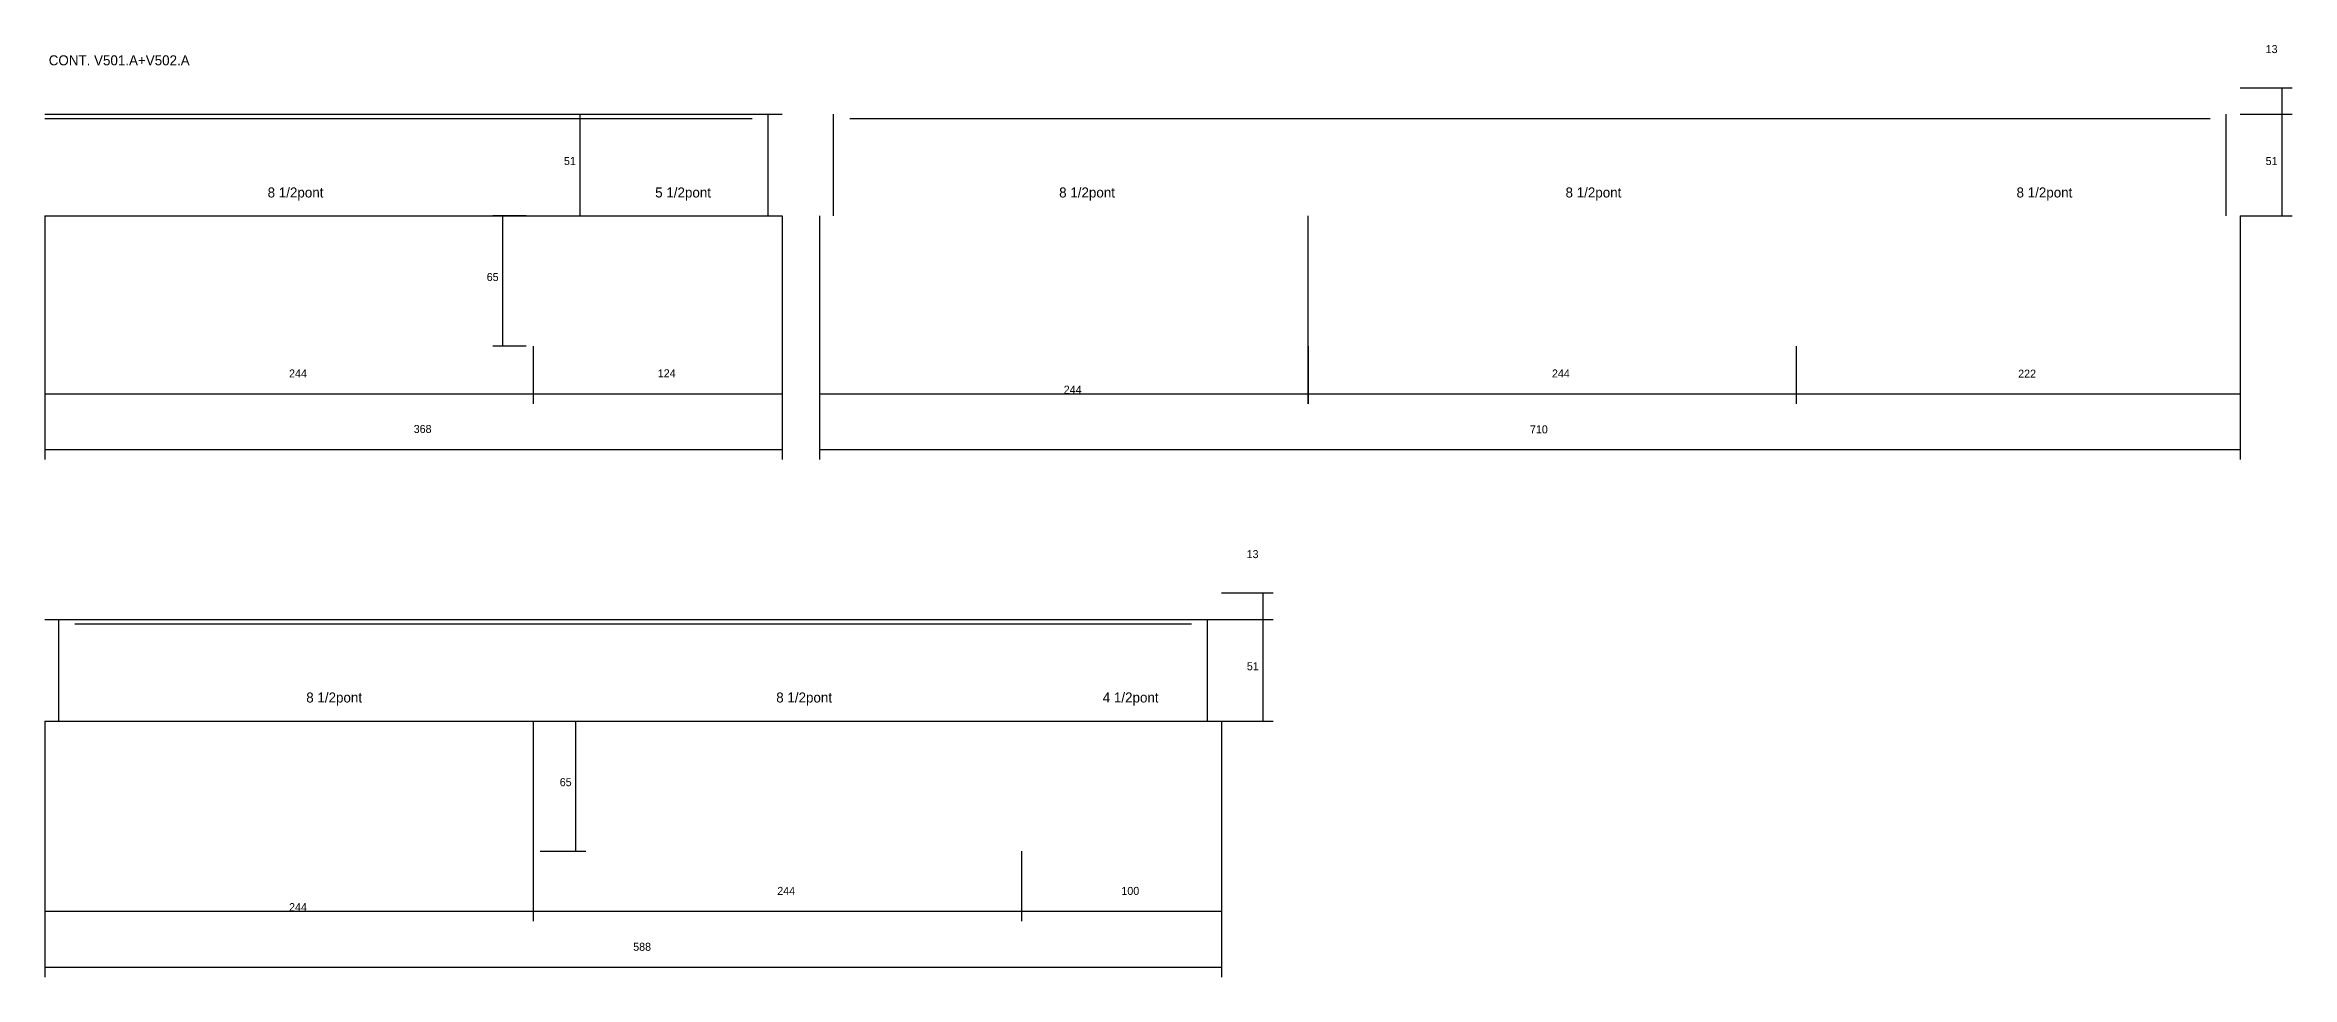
# Model space of a CAD drawing. Header units: metres. Extents: x -20863 to -15632, y 9308 to 10636.
# Drawn here: x -18154 to -17031, y 10170 to 10636 of the extents above; entities that cross this region are included whole.
import ezdxf

# ---------------------------------------------------------------- set-up
doc = ezdxf.new("R2010")
doc.units = ezdxf.units.M
for name, color, linetype in [('COTA', 4, 'Continuous'), ('NOMENCLATURA', 7, 'Continuous'), ('Painéis', 200, 'Continuous'), ('SARR_2.2x7', 40, 'Continuous'), ('Texto Seção', 7, 'Continuous')]:
    doc.layers.add(name, color=color, linetype=linetype)

msp = doc.modelspace()

# ---------------------------------------------------------------- linework, layer by layer
at = {"layer": 'COTA'}
for p, q in [((-17056.5, 10614.4), (-17030.6, 10614.4)), ((-17035.6, 10601.2), (-17035.6, 10614.4)), ((-17909.7, 10601.2), (-17881.2, 10601.2)), ((-17886.2, 10550.4), (-17886.2, 10601.2)), ((-17056.5, 10601.2), (-17030.6, 10601.2)), ((-17056.5, 10601.2), (-17030.6, 10601.2)), ((-17035.6, 10550.4), (-17035.6, 10601.2)), ((-18153.7, 10550.4), (-18153.7, 10456.6)), ((-18153.7, 10550.4), (-18153.7, 10428.7)), ((-17913.2, 10550.4), (-17929.8, 10550.4)), ((-17924.8, 10485.4), (-17924.8, 10550.4)), ((-17909.7, 10550.4), (-17881.2, 10550.4)), ((-17785.2, 10550.4), (-17785.2, 10456.6)), ((-17785.2, 10550.4), (-17785.2, 10428.7)), ((-17766.5, 10550.4), (-17766.5, 10456.6)), ((-17766.5, 10550.4), (-17766.5, 10428.7)), ((-17522.5, 10550.4), (-17522.5, 10456.6)), ((-17056.5, 10550.4), (-17056.5, 10428.7)), ((-17056.5, 10550.4), (-17030.6, 10550.4)), ((-17056.5, 10550.4), (-17056.5, 10456.6)), ((-17913.2, 10485.4), (-17929.8, 10485.4)), ((-17909.7, 10485.4), (-17909.7, 10456.6)), ((-17909.7, 10485.4), (-17909.7, 10456.6)), ((-17522.4, 10485.4), (-17522.4, 10456.6)), ((-17278.5, 10485.4), (-17278.5, 10456.6)), ((-17278.5, 10485.4), (-17278.5, 10456.6)), ((-18153.7, 10461.6), (-17909.7, 10461.6)), ((-17909.7, 10461.6), (-17785.2, 10461.6)), ((-17766.5, 10461.6), (-17522.5, 10461.6)), ((-17522.4, 10461.6), (-17278.5, 10461.6)), ((-17278.5, 10461.6), (-17056.5, 10461.6)), ((-18153.7, 10433.7), (-17785.2, 10433.7)), ((-17766.5, 10433.7), (-17056.5, 10433.7)), ((-17565.7, 10362.1), (-17539.9, 10362.1)), ((-17544.9, 10348.9), (-17544.9, 10362.1)), ((-17565.7, 10348.9), (-17539.9, 10348.9)), ((-17565.7, 10348.9), (-17539.9, 10348.9)), ((-17544.9, 10298.1), (-17544.9, 10348.9)), ((-18153.7, 10298.1), (-18153.7, 10198.2)), ((-18153.7, 10298.1), (-18153.7, 10170.3)), ((-17909.7, 10298.1), (-17909.7, 10198.2)), ((-17909.7, 10298.1), (-17909.7, 10198.2)), ((-17906.2, 10298.1), (-17883.3, 10298.1)), ((-17888.3, 10233.1), (-17888.3, 10298.1)), ((-17565.7, 10298.1), (-17565.7, 10170.3)), ((-17565.7, 10298.1), (-17565.7, 10198.2)), ((-17565.7, 10298.1), (-17539.9, 10298.1)), ((-17906.2, 10233.1), (-17883.3, 10233.1)), ((-17665.7, 10233.1), (-17665.7, 10198.2)), ((-17665.7, 10233.1), (-17665.7, 10198.2)), ((-18153.7, 10203.2), (-17909.7, 10203.2)), ((-17909.7, 10203.2), (-17665.7, 10203.2)), ((-17665.7, 10203.2), (-17565.7, 10203.2)), ((-18153.7, 10175.3), (-17565.7, 10175.3))]:
    msp.add_line(p, q, dxfattribs=at)
at = {"layer": 'Painéis'}
for p, q in [((-18153.7, 10601.2), (-17785.2, 10601.2)), ((-18153.7, 10550.4), (-17785.2, 10550.4)), ((-18153.7, 10348.9), (-17565.7, 10348.9)), ((-18153.7, 10298.1), (-17565.7, 10298.1))]:
    msp.add_line(p, q, dxfattribs=at)
at = {"layer": 'SARR_2.2x7'}
for p, q in [((-18153.7, 10599), (-17909.7, 10599)), ((-17909.7, 10599), (-17800.2, 10599)), ((-17792.2, 10550.4), (-17792.2, 10601.2)), ((-17759.5, 10550.4), (-17759.5, 10601.2)), ((-17751.5, 10599), (-17522.5, 10599)), ((-17522.5, 10599), (-17278.5, 10599)), ((-17278.5, 10599), (-17071.5, 10599)), ((-17063.5, 10550.4), (-17063.5, 10601.2)), ((-18146.7, 10298.1), (-18146.7, 10348.9)), ((-18138.7, 10346.7), (-17909.7, 10346.7)), ((-17909.7, 10346.7), (-17665.7, 10346.7)), ((-17665.7, 10346.7), (-17580.7, 10346.7)), ((-17572.7, 10298.1), (-17572.7, 10348.9))]:
    msp.add_line(p, q, dxfattribs=at)

# ---------------------------------------------------------------- texts
at = {"layer": 'COTA'}
for s, p in [('13', (-17043.8, 10631.7)), ('51', (-17894.3, 10575.8)), ('51', (-17043.8, 10575.8)), ('65', (-17932.9, 10517.9)), ('244', (-18031.7, 10469.7)), ('124', (-17847.4, 10469.8)), ('244', (-17400.5, 10469.7)), ('222', (-17167.5, 10469.6)), ('244', (-17644.5, 10461.6)), ('368', (-17969.4, 10442)), ('710', (-17411.5, 10441.8)), ('13', (-17553.1, 10379.5)), ('51', (-17553, 10323.5)), ('65', (-17896.4, 10265.6)), ('244', (-17787.7, 10211.3)), ('100', (-17615.7, 10211.3)), ('244', (-18031.7, 10203.2)), ('588', (-17859.7, 10183.4))]:
    msp.add_text(s, height=4, dxfattribs=at).set_placement(p)
at = {"layer": 'NOMENCLATURA'}
for s, p in [('8 1/2pont', (-18042.4, 10559.6)), ('5 1/2pont', (-17848.7, 10559.6)), ('8 1/2pont', (-17646.8, 10559.6)), ('8 1/2pont', (-17393.7, 10559.6)), ('8 1/2pont', (-17168.3, 10559.6)), ('8 1/2pont', (-18023.1, 10307.4)), ('8 1/2pont', (-17788.2, 10307.4)), ('4 1/2pont', (-17625, 10307.4))]:
    msp.add_text(s, height=5, dxfattribs=at).set_placement(p)
at = {"layer": 'Texto Seção'}
msp.add_text('CONT. V501.A+V502.A', height=5, dxfattribs=at).set_placement((-18151.8, 10625.6))

doc.saveas('drawing.dxf')
